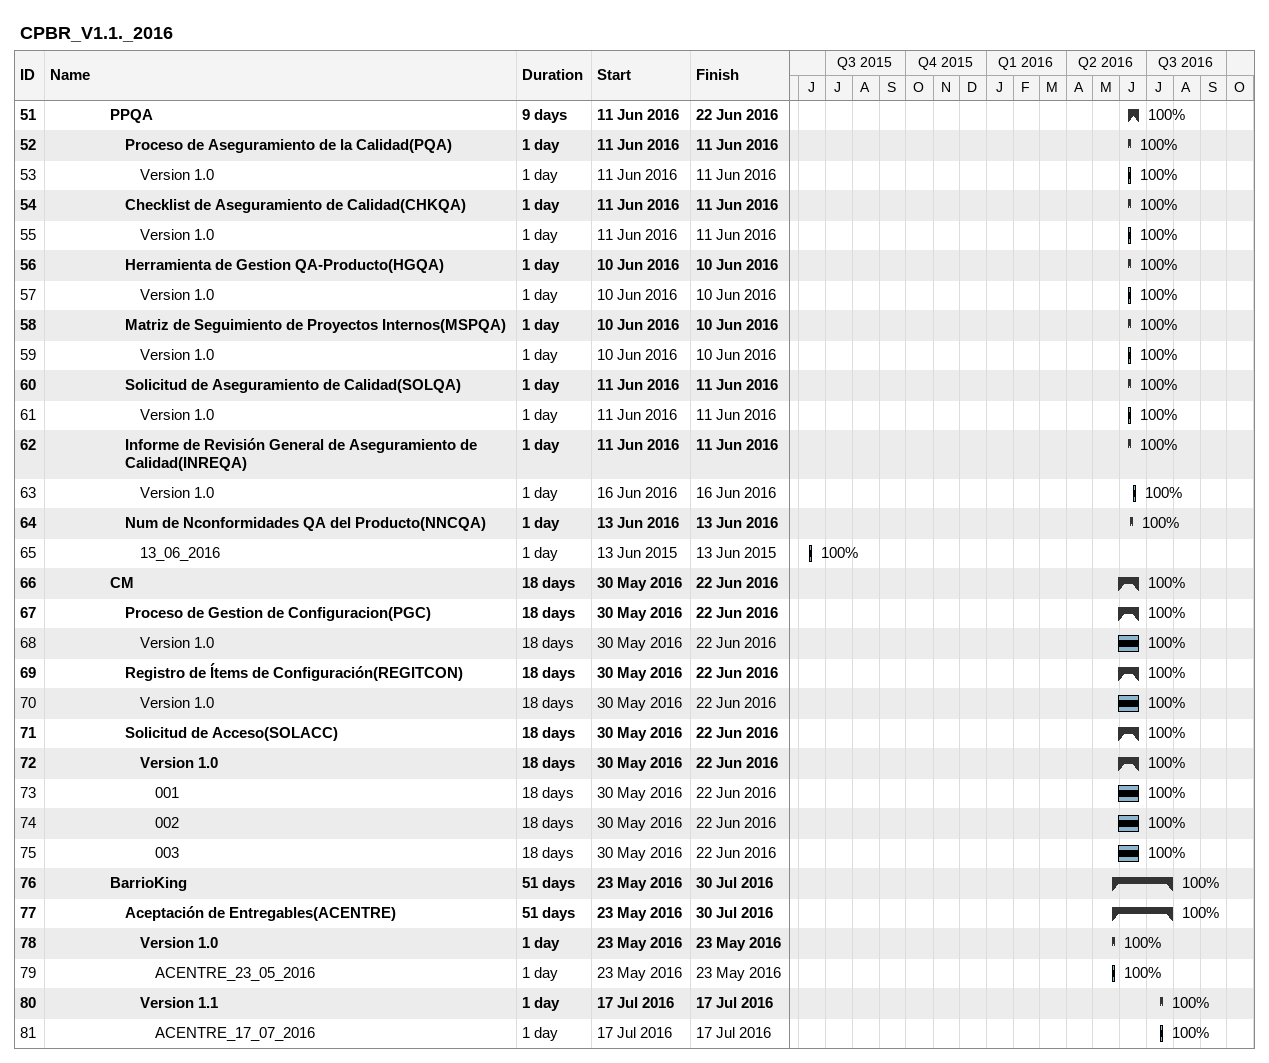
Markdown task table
CPBR_V1.1._2016

| ID | Level | Task | Duration | Start | Finish | % complete |
|---|---|---|---|---|---|---|
| 51 | 5 | **PPQA** | 9d | 2016-06-11 | 2016-06-22 | 100 |
| 52 | 6 | **Proceso de Aseguramiento de la Calidad(PQA)** | 1d | 2016-06-11 | 2016-06-11 | 100 |
| 53 | 7 | Version 1.0 | 1d | 2016-06-11 | 2016-06-11 | 100 |
| 54 | 6 | **Checklist de Aseguramiento de Calidad(CHKQA)** | 1d | 2016-06-11 | 2016-06-11 | 100 |
| 55 | 7 | Version 1.0 | 1d | 2016-06-11 | 2016-06-11 | 100 |
| 56 | 6 | **Herramienta de Gestion QA-Producto(HGQA)** | 1d | 2016-06-10 | 2016-06-10 | 100 |
| 57 | 7 | Version 1.0 | 1d | 2016-06-10 | 2016-06-10 | 100 |
| 58 | 6 | **Matriz de Seguimiento de Proyectos Internos(MSPQA)** | 1d | 2016-06-10 | 2016-06-10 | 100 |
| 59 | 7 | Version 1.0 | 1d | 2016-06-10 | 2016-06-10 | 100 |
| 60 | 6 | **Solicitud de Aseguramiento de Calidad(SOLQA)** | 1d | 2016-06-11 | 2016-06-11 | 100 |
| 61 | 7 | Version 1.0 | 1d | 2016-06-11 | 2016-06-11 | 100 |
| 62 | 6 | **Informe de Revisión General de Aseguramiento de Calidad(INREQA)** | 1d | 2016-06-11 | 2016-06-11 | 100 |
| 63 | 7 | Version 1.0 | 1d | 2016-06-16 | 2016-06-16 | 100 |
| 64 | 6 | **Num de Nconformidades QA del Producto(NNCQA)** | 1d | 2016-06-13 | 2016-06-13 | 100 |
| 65 | 7 | 13_06_2016 | 1d | 2015-06-13 | 2015-06-13 | 100 |
| 66 | 5 | **CM** | 18d | 2016-05-30 | 2016-06-22 | 100 |
| 67 | 6 | **Proceso de Gestion de Configuracion(PGC)** | 18d | 2016-05-30 | 2016-06-22 | 100 |
| 68 | 7 | Version 1.0 | 18d | 2016-05-30 | 2016-06-22 | 100 |
| 69 | 6 | **Registro de Ítems de Configuración(REGITCON)** | 18d | 2016-05-30 | 2016-06-22 | 100 |
| 70 | 7 | Version 1.0 | 18d | 2016-05-30 | 2016-06-22 | 100 |
| 71 | 6 | **Solicitud de Acceso(SOLACC)** | 18d | 2016-05-30 | 2016-06-22 | 100 |
| 72 | 7 | **Version 1.0** | 18d | 2016-05-30 | 2016-06-22 | 100 |
| 73 | 8 | 001 | 18d | 2016-05-30 | 2016-06-22 | 100 |
| 74 | 8 | 002 | 18d | 2016-05-30 | 2016-06-22 | 100 |
| 75 | 8 | 003 | 18d | 2016-05-30 | 2016-06-22 | 100 |
| 76 | 5 | **BarrioKing** | 51d | 2016-05-23 | 2016-07-30 | 100 |
| 77 | 6 | **Aceptación de Entregables(ACENTRE)** | 51d | 2016-05-23 | 2016-07-30 | 100 |
| 78 | 7 | **Version 1.0** | 1d | 2016-05-23 | 2016-05-23 | 100 |
| 79 | 8 | ACENTRE_23_05_2016 | 1d | 2016-05-23 | 2016-05-23 | 100 |
| 80 | 7 | **Version 1.1** | 1d | 2016-07-17 | 2016-07-17 | 100 |
| 81 | 8 | ACENTRE_17_07_2016 | 1d | 2016-07-17 | 2016-07-17 | 100 |
